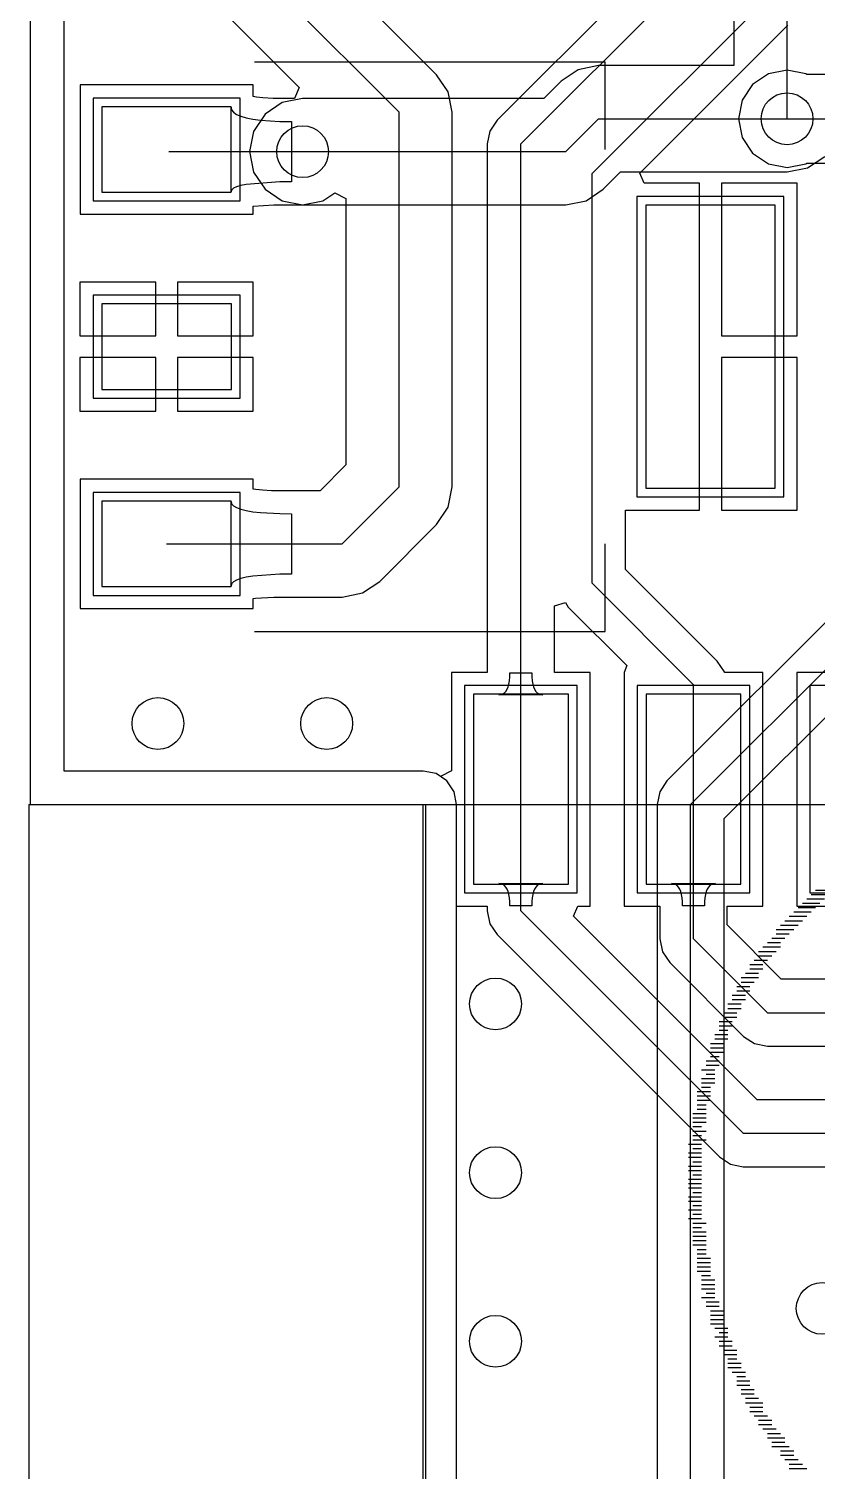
# Model space of a CAD drawing. Header units: millimetres. Extents: x 65.3 to 106.6, y 61.5 to 106.5.
# Drawn here: x 65.28 to 74.41, y 76.7 to 93.42 of the extents above; entities that cross this region are included whole.
import ezdxf

# ---------------------------------------------------------------- set-up
doc = ezdxf.new("R2010")
doc.units = ezdxf.units.MM
for name, color, linetype in [('BottomLayer', 5, 'Continuous'), ('BottomOverlay', 54, 'Continuous'), ('KeepOutLayer', 6, 'Continuous'), ('MultiLayer', 9, 'Continuous'), ('TopLayer', 1, 'Continuous'), ('TopOverlay', 2, 'Continuous'), ('TopPaste', 8, 'Continuous'), ('TopSolder', 216, 'Continuous')]:
    doc.layers.add(name, color=color, linetype=linetype)

# ---------------------------------------------------------------- blocks, each defined once
blk = doc.blocks.new('LM39100_5')
at = {"layer": 'TopLayer'}
for p, q in [((-1.589, 3.824), (-1.589, 2.325)), ((1.691, 3.824), (-1.589, 3.824)), ((1.691, 2.325), (1.691, 3.824)), ((-1.589, 2.325), (1.691, 2.325)), ((-2.731, -2.477), (-2.731, -3.975)), ((-1.74, -2.477), (-2.731, -2.477)), ((-1.74, -3.975), (-1.74, -2.477)), ((-0.444, -2.476), (-0.444, -3.976)), ((0.546, -2.476), (-0.444, -2.476)), ((0.546, -3.976), (0.546, -2.476)), ((1.841, -2.477), (1.841, -3.975)), ((2.832, -2.477), (1.841, -2.477)), ((2.832, -3.975), (2.832, -2.477)), ((-2.731, -3.975), (-1.74, -3.975)), ((-0.444, -3.976), (0.546, -3.976)), ((1.841, -3.975), (2.832, -3.975))]:
    blk.add_line(p, q, dxfattribs=at)
at = {"layer": 'TopOverlay'}
for p, q in [((-3.251, -2.21), (-3.251, 1.854)), ((-2.235, 1.854), (-3.251, 1.854)), ((3.353, 1.854), (2.337, 1.854)), ((3.353, -2.21), (3.353, 1.854))]:
    blk.add_line(p, q, dxfattribs=at)
at = {"layer": 'TopPaste'}
for p, q in [((-1.589, 3.824), (-1.589, 2.325)), ((1.691, 3.824), (-1.589, 3.824)), ((1.691, 2.325), (1.691, 3.824)), ((-1.589, 2.325), (1.691, 2.325)), ((-2.731, -2.477), (-2.731, -3.975)), ((-1.74, -2.477), (-2.731, -2.477)), ((-1.74, -3.975), (-1.74, -2.477)), ((-0.444, -2.476), (-0.444, -3.976)), ((0.546, -2.476), (-0.444, -2.476)), ((0.546, -3.976), (0.546, -2.476)), ((1.841, -2.477), (1.841, -3.975)), ((2.832, -2.477), (1.841, -2.477)), ((2.832, -3.975), (2.832, -2.477)), ((-2.731, -3.975), (-1.74, -3.975)), ((-0.444, -3.976), (0.546, -3.976)), ((1.841, -3.975), (2.832, -3.975))]:
    blk.add_line(p, q, dxfattribs=at)
at = {"layer": 'TopSolder'}
for p, q in [((-1.691, 3.925), (-1.691, 2.223)), ((1.792, 3.925), (-1.691, 3.925)), ((1.792, 2.223), (1.792, 3.925)), ((-1.691, 2.223), (1.792, 2.223)), ((-2.832, -2.375), (-2.832, -4.077)), ((-1.638, -2.375), (-2.832, -2.375)), ((-1.638, -4.077), (-1.638, -2.375)), ((-0.546, -2.374), (-0.546, -4.077)), ((0.647, -2.374), (-0.546, -2.374)), ((0.647, -4.077), (0.647, -2.374)), ((1.74, -2.375), (1.74, -4.077)), ((2.934, -2.375), (1.74, -2.375)), ((2.934, -4.077), (2.934, -2.375)), ((-2.832, -4.077), (-1.638, -4.077)), ((-0.546, -4.077), (0.647, -4.077)), ((1.74, -4.077), (2.934, -4.077))]:
    blk.add_line(p, q, dxfattribs=at)
blk = doc.blocks.new('ESP_07_8')
at = {"layer": 'TopLayer'}
for p, q in [((-0.926, -0.502), (-0.926, -1.602)), ((1.274, -0.502), (-0.926, -0.502)), ((1.274, -1.602), (1.274, -0.502)), ((-0.926, -1.602), (1.274, -1.602)), ((-0.926, -2.502), (-0.926, -3.602)), ((1.274, -2.502), (-0.926, -2.502)), ((1.274, -3.602), (1.274, -2.502)), ((-0.926, -3.602), (1.274, -3.602))]:
    blk.add_line(p, q, dxfattribs=at)
at = {"layer": 'TopOverlay'}
for p, q in [((-0.003, 4.648), (-16.003, 4.648)), ((-0.003, 4.648), (-0.003, -16.552)), ((-16.003, 0.048), (-0.003, 0.048))]:
    blk.add_line(p, q, dxfattribs=at)
at = {"layer": 'TopPaste'}
for p, q in [((-0.926, -0.502), (-0.926, -1.602)), ((1.274, -0.502), (-0.926, -0.502)), ((1.274, -1.602), (1.274, -0.502)), ((-0.926, -1.602), (1.274, -1.602)), ((-0.926, -2.502), (-0.926, -3.602)), ((1.274, -2.502), (-0.926, -2.502)), ((1.274, -3.602), (1.274, -2.502)), ((-0.926, -3.602), (1.274, -3.602))]:
    blk.add_line(p, q, dxfattribs=at)
at = {"layer": 'TopSolder'}
for p, q in [((-1.028, -0.4), (-1.028, -1.703)), ((1.375, -0.4), (-1.028, -0.4)), ((1.375, -1.703), (1.375, -0.4)), ((-1.028, -1.703), (1.375, -1.703)), ((-1.028, -2.4), (-1.028, -3.703)), ((1.375, -2.4), (-1.028, -2.4)), ((1.375, -3.703), (1.375, -2.4)), ((-1.028, -3.703), (1.375, -3.703)), ((-1.028, -4.4), (-1.028, -5.703)), ((1.375, -4.4), (-1.028, -4.4)), ((1.375, -5.703), (1.375, -4.4))]:
    blk.add_line(p, q, dxfattribs=at)

msp = doc.modelspace()

# ---------------------------------------------------------------- linework, layer by layer
at = {"layer": 'BottomLayer'}
for p, q in [((65.69, 84.818), (65.69, 102.159)), ((74.066, 92.38), (74.066, 93.878)), ((73.451, 93.623), (73.451, 92.996)), ((71.882, 92.996), (71.646, 92.949)), ((73.451, 92.996), (71.882, 92.996)), ((71.447, 92.815), (71.246, 92.615)), ((71.646, 92.949), (71.447, 92.815)), ((68.217, 92.568), (68.018, 92.434)), ((68.453, 92.615), (68.217, 92.568)), ((71.246, 92.615), (68.453, 92.615)), ((68.018, 92.434), (67.884, 92.234)), ((71.501, 91.999), (71.882, 92.38)), ((71.882, 92.38), (74.066, 92.38)), ((67.884, 92.234), (67.837, 91.999)), ((67.837, 91.999), (67.884, 91.763)), ((68.453, 91.999), (71.501, 91.999)), ((74.066, 91.764), (74.302, 91.811)), ((74.302, 91.811), (74.502, 91.944)), ((67.884, 91.763), (68.018, 91.563)), ((71.936, 91.563), (72.137, 91.764)), ((72.137, 91.764), (74.066, 91.764)), ((68.018, 91.563), (68.217, 91.43)), ((71.737, 91.43), (71.936, 91.563)), ((68.217, 91.43), (68.453, 91.383)), ((68.453, 91.383), (71.501, 91.383)), ((71.501, 91.383), (71.737, 91.43)), ((74.999, 87.029), (72.674, 84.704)), ((72.949, 84.43), (75.387, 86.868)), ((73.337, 84.269), (75.662, 86.593)), ((69.85, 84.818), (65.69, 84.818)), ((69.999, 84.788), (69.85, 84.818)), ((70.125, 84.704), (69.999, 84.788)), ((70.209, 84.578), (70.125, 84.704)), ((72.674, 84.704), (72.59, 84.578)), ((70.238, 84.43), (70.209, 84.578)), ((72.59, 84.578), (72.56, 84.43)), ((70.238, 68.428), (70.238, 84.43)), ((72.56, 84.43), (72.56, 72.579)), ((72.949, 72.161), (72.949, 84.43)), ((73.337, 72.579), (73.337, 84.269))]:
    msp.add_line(p, q, dxfattribs=at)
for centre in [(74.066, 92.38), (68.453, 91.999), (66.777, 85.369), (68.732, 85.369), (70.688, 82.118), (70.688, 80.162), (74.473, 78.588), (70.688, 78.207)]:
    msp.add_circle(centre, 0.3, dxfattribs=at)
at = {"layer": 'BottomOverlay'}
for p, q in [((74.397, 83.439), (74.651, 83.439)), ((74.244, 83.287), (74.447, 83.287)), ((74.295, 83.337), (74.498, 83.337)), ((74.346, 83.388), (74.549, 83.388)), ((74.092, 83.134), (74.295, 83.134)), ((74.143, 83.185), (74.346, 83.185)), ((74.193, 83.236), (74.397, 83.236)), ((73.939, 82.982), (74.143, 82.982)), ((73.99, 83.033), (74.193, 83.033)), ((74.041, 83.083), (74.244, 83.083)), ((73.787, 82.779), (73.99, 82.779)), ((73.838, 82.829), (73.99, 82.829)), ((73.889, 82.88), (74.041, 82.88)), ((73.939, 82.931), (74.092, 82.931)), ((73.685, 82.626), (73.838, 82.626)), ((73.736, 82.728), (73.939, 82.728)), ((73.736, 82.677), (73.889, 82.677)), ((73.584, 82.474), (73.736, 82.474)), ((73.635, 82.575), (73.787, 82.575)), ((73.635, 82.525), (73.787, 82.525)), ((73.482, 82.321), (73.635, 82.321)), ((73.482, 82.271), (73.635, 82.271)), ((73.533, 82.423), (73.736, 82.423)), ((73.533, 82.372), (73.685, 82.372)), ((73.381, 82.118), (73.533, 82.118)), ((73.431, 82.22), (73.584, 82.22)), ((73.431, 82.169), (73.584, 82.169)), ((73.33, 82.017), (73.482, 82.017)), ((73.33, 81.966), (73.482, 81.966)), ((73.381, 82.067), (73.533, 82.067)), ((73.279, 81.915), (73.431, 81.915)), ((73.279, 81.864), (73.431, 81.864)), ((73.279, 81.813), (73.381, 81.813)), ((73.177, 81.661), (73.33, 81.661)), ((73.177, 81.61), (73.33, 81.61)), ((73.228, 81.763), (73.381, 81.763)), ((73.228, 81.712), (73.381, 81.712)), ((73.127, 81.458), (73.279, 81.458)), ((73.177, 81.559), (73.33, 81.559)), ((73.177, 81.509), (73.279, 81.509)), ((73.076, 81.356), (73.228, 81.356)), ((73.127, 81.407), (73.279, 81.407)), ((73.127, 81.305), (73.228, 81.305)), ((73.025, 81.102), (73.177, 81.102)), ((73.076, 81.255), (73.228, 81.255)), ((73.076, 81.204), (73.228, 81.204)), ((73.076, 81.153), (73.177, 81.153)), ((73.025, 81.051), (73.177, 81.051)), ((73.025, 81.001), (73.177, 81.001)), ((73.025, 80.95), (73.127, 80.95)), ((72.974, 80.848), (73.127, 80.848)), ((72.974, 80.797), (73.127, 80.797)), ((73.025, 80.899), (73.127, 80.899)), ((72.974, 80.747), (73.127, 80.747)), ((72.974, 80.696), (73.076, 80.696)), ((72.974, 80.645), (73.127, 80.645)), ((72.923, 80.493), (73.076, 80.493)), ((72.974, 80.594), (73.076, 80.594)), ((72.974, 80.543), (73.127, 80.543)), ((72.974, 80.442), (73.076, 80.442)), ((72.923, 80.391), (73.076, 80.391)), ((72.923, 80.34), (73.076, 80.34)), ((72.974, 80.289), (73.076, 80.289)), ((72.923, 80.239), (73.076, 80.239)), ((72.923, 80.188), (73.076, 80.188)), ((72.974, 80.137), (73.076, 80.137)), ((72.923, 80.086), (73.076, 80.086)), ((72.923, 80.035), (73.076, 80.035)), ((72.923, 79.985), (73.076, 79.985)), ((72.974, 79.934), (73.076, 79.934)), ((72.923, 79.883), (73.076, 79.883)), ((72.923, 79.832), (73.076, 79.832)), ((72.974, 79.781), (73.076, 79.781)), ((72.923, 79.731), (73.076, 79.731)), ((72.923, 79.629), (73.076, 79.629)), ((72.974, 79.68), (73.076, 79.68)), ((72.974, 79.578), (73.127, 79.578)), ((72.974, 79.527), (73.076, 79.527)), ((72.974, 79.477), (73.127, 79.477)), ((72.974, 79.426), (73.127, 79.426)), ((72.974, 79.375), (73.127, 79.375)), ((72.974, 79.324), (73.127, 79.324)), ((73.025, 79.273), (73.127, 79.273)), ((73.025, 79.223), (73.127, 79.223)), ((73.025, 79.172), (73.177, 79.172)), ((73.025, 79.121), (73.177, 79.121)), ((73.025, 79.07), (73.177, 79.07)), ((73.025, 79.019), (73.177, 79.019)), ((73.076, 78.969), (73.177, 78.969)), ((73.076, 78.918), (73.228, 78.918)), ((73.076, 78.867), (73.228, 78.867)), ((73.076, 78.816), (73.228, 78.816)), ((73.127, 78.765), (73.228, 78.765)), ((73.076, 78.715), (73.228, 78.715)), ((73.127, 78.664), (73.279, 78.664)), ((73.127, 78.613), (73.279, 78.613)), ((73.177, 78.562), (73.33, 78.562)), ((73.177, 78.511), (73.33, 78.511)), ((73.177, 78.461), (73.33, 78.461)), ((73.177, 78.41), (73.33, 78.41)), ((73.228, 78.359), (73.381, 78.359)), ((73.228, 78.257), (73.381, 78.257)), ((73.279, 78.308), (73.381, 78.308)), ((73.279, 78.207), (73.431, 78.207)), ((73.279, 78.156), (73.431, 78.156)), ((73.33, 78.105), (73.482, 78.105)), ((73.33, 78.054), (73.482, 78.054)), ((73.381, 78.003), (73.482, 78.003)), ((73.381, 77.953), (73.533, 77.953)), ((73.381, 77.902), (73.533, 77.902)), ((73.431, 77.851), (73.584, 77.851)), ((73.482, 77.8), (73.584, 77.8)), ((73.482, 77.749), (73.635, 77.749)), ((73.482, 77.699), (73.635, 77.699)), ((73.533, 77.648), (73.685, 77.648)), ((73.533, 77.597), (73.685, 77.597)), ((73.584, 77.546), (73.736, 77.546)), ((73.584, 77.495), (73.787, 77.495)), ((73.635, 77.445), (73.787, 77.445)), ((73.635, 77.394), (73.787, 77.394)), ((73.685, 77.343), (73.838, 77.343)), ((73.736, 77.292), (73.889, 77.292)), ((73.736, 77.241), (73.889, 77.241)), ((73.787, 77.191), (73.939, 77.191)), ((73.838, 77.14), (73.99, 77.14)), ((73.838, 77.089), (74.041, 77.089)), ((73.889, 77.038), (74.041, 77.038)), ((73.889, 76.987), (74.092, 76.987)), ((73.99, 76.937), (74.143, 76.937)), ((73.99, 76.886), (74.143, 76.886)), ((74.041, 76.835), (74.193, 76.835)), ((74.092, 76.784), (74.244, 76.784)), ((74.092, 76.733), (74.295, 76.733))]:
    msp.add_line(p, q, dxfattribs=at)
at = {"layer": 'KeepOutLayer'}
for p, q in [((65.301, 84.43), (65.301, 102.159)), ((65.301, 84.43), (69.85, 84.43)), ((69.85, 68.428), (69.85, 84.43))]:
    msp.add_line(p, q, dxfattribs=at)
at = {"layer": 'MultiLayer'}
for centre in [(74.066, 92.38), (68.453, 91.999), (66.777, 85.369), (68.732, 85.369), (70.688, 82.118), (70.688, 80.162), (74.473, 78.588), (70.688, 78.207)]:
    msp.add_circle(centre, 0.3, dxfattribs=at)
at = {"layer": 'TopLayer'}
for p, q in [((65.69, 84.818), (65.69, 102.159)), ((73.538, 95.194), (70.707, 92.364)), ((70.982, 92.089), (73.812, 94.92)), ((70.006, 92.891), (68.637, 94.26)), ((68.021, 94.005), (69.571, 92.456)), ((71.806, 91.745), (73.914, 93.853)), ((67.586, 93.57), (68.414, 92.742)), ((72.36, 91.75), (74.075, 93.465)), ((70.14, 92.692), (70.006, 92.891)), ((73.85, 92.902), (73.667, 92.779)), ((74.066, 92.945), (73.85, 92.902)), ((74.283, 92.902), (74.066, 92.945)), ((74.295, 92.894), (74.283, 92.902)), ((75.032, 92.894), (74.295, 92.894)), ((67.615, 92.773), (65.875, 92.773)), ((65.875, 92.773), (65.875, 91.275)), ((67.624, 92.775), (67.615, 92.773)), ((67.634, 92.773), (67.624, 92.775)), ((67.881, 92.773), (67.634, 92.773)), ((67.881, 92.639), (67.881, 92.773)), ((67.918, 92.631), (67.881, 92.639)), ((68.414, 92.742), (68.361, 92.615)), ((70.186, 92.456), (70.14, 92.692)), ((73.667, 92.779), (73.545, 92.596)), ((67.624, 91.532), (67.624, 92.516)), ((67.624, 92.516), (67.631, 92.485)), ((67.631, 92.485), (67.652, 92.456)), ((67.992, 92.622), (67.918, 92.631)), ((68.113, 92.615), (67.992, 92.622)), ((68.361, 92.615), (68.113, 92.615)), ((73.545, 92.596), (73.502, 92.38)), ((67.652, 92.456), (67.687, 92.431)), ((67.687, 92.431), (67.736, 92.409)), ((67.736, 92.409), (67.799, 92.391)), ((67.799, 92.391), (67.876, 92.376)), ((67.876, 92.376), (67.967, 92.364)), ((67.967, 92.364), (68.191, 92.35)), ((68.191, 92.35), (68.324, 92.349)), ((68.324, 92.349), (68.324, 91.649)), ((69.571, 88.113), (69.571, 92.456)), ((70.186, 88.113), (70.186, 92.456)), ((70.707, 92.364), (70.623, 92.238)), ((73.502, 92.38), (73.545, 92.164)), ((74.066, 92.38), (75.032, 92.38)), ((70.623, 92.238), (70.593, 92.089)), ((73.545, 92.164), (73.667, 91.98)), ((66.904, 91.999), (68.453, 91.999)), ((70.593, 92.089), (70.593, 85.961)), ((70.982, 84.607), (70.982, 92.089)), ((73.667, 91.98), (73.85, 91.858)), ((73.85, 91.858), (74.066, 91.815)), ((74.066, 91.815), (74.283, 91.858)), ((74.283, 91.858), (74.295, 91.866)), ((74.295, 91.866), (74.819, 91.866)), ((68.191, 91.648), (67.799, 91.62)), ((68.324, 91.649), (68.191, 91.648)), ((71.806, 86.995), (71.806, 91.745)), ((72.409, 91.632), (72.36, 91.75)), ((73.051, 91.632), (72.409, 91.632)), ((73.051, 89.738), (73.051, 91.632)), ((74.182, 91.632), (73.305, 91.632)), ((73.305, 91.632), (73.305, 89.865)), ((74.182, 89.865), (74.182, 91.632)), ((67.631, 91.554), (67.624, 91.532)), ((67.652, 91.574), (67.631, 91.554)), ((67.687, 91.592), (67.652, 91.574)), ((67.736, 91.607), (67.687, 91.592)), ((67.799, 91.62), (67.736, 91.607)), ((68.689, 91.43), (68.828, 91.523)), ((68.828, 91.523), (68.955, 91.455)), ((67.881, 91.366), (68.121, 91.383)), ((67.881, 91.275), (67.881, 91.366)), ((68.121, 91.383), (68.453, 91.383)), ((68.453, 91.383), (68.689, 91.43)), ((68.955, 91.455), (68.955, 88.368)), ((65.875, 91.275), (67.615, 91.275)), ((67.615, 91.275), (67.624, 91.273)), ((67.624, 91.273), (67.634, 91.275)), ((67.634, 91.275), (67.638, 91.275)), ((67.638, 91.275), (67.647, 91.274)), ((67.647, 91.274), (67.65, 91.275)), ((67.65, 91.275), (67.881, 91.275)), ((66.751, 90.487), (65.874, 90.487)), ((65.874, 90.487), (65.874, 89.865)), ((66.751, 89.865), (66.751, 90.487)), ((67.882, 90.487), (67.005, 90.487)), ((67.005, 90.487), (67.005, 89.865)), ((67.882, 89.865), (67.882, 90.487)), ((65.874, 89.865), (66.751, 89.865)), ((67.005, 89.865), (67.882, 89.865)), ((73.305, 89.865), (74.182, 89.865)), ((73.051, 87.844), (73.051, 89.738)), ((66.751, 89.611), (65.874, 89.611)), ((65.874, 89.611), (65.874, 88.989)), ((66.751, 88.989), (66.751, 89.611)), ((67.882, 89.611), (67.005, 89.611)), ((67.005, 89.611), (67.005, 88.989)), ((67.882, 88.989), (67.882, 89.611)), ((74.182, 89.611), (73.305, 89.611)), ((73.305, 89.611), (73.305, 87.844)), ((74.182, 87.844), (74.182, 89.611)), ((65.874, 88.989), (66.751, 88.989)), ((67.005, 88.989), (67.882, 88.989)), ((68.955, 88.368), (68.655, 88.068)), ((67.615, 88.201), (65.875, 88.201)), ((65.875, 88.201), (65.875, 86.703)), ((67.624, 88.203), (67.615, 88.201)), ((67.634, 88.201), (67.624, 88.203)), ((67.881, 88.201), (67.634, 88.201)), ((67.881, 88.087), (67.881, 88.201)), ((67.912, 88.082), (67.881, 88.087)), ((67.988, 88.073), (67.912, 88.082)), ((68.091, 88.068), (67.988, 88.073)), ((68.655, 88.068), (68.091, 88.068)), ((68.91, 87.452), (69.571, 88.113)), ((70.14, 87.877), (70.186, 88.113)), ((70.186, 88.113), (70.186, 88.113)), ((67.624, 86.96), (67.624, 87.944)), ((67.624, 87.944), (67.631, 87.917)), ((67.631, 87.917), (67.652, 87.893)), ((67.652, 87.893), (67.687, 87.872)), ((67.687, 87.872), (67.736, 87.853)), ((67.736, 87.853), (67.799, 87.838)), ((67.799, 87.838), (67.876, 87.825)), ((67.876, 87.825), (67.967, 87.815)), ((67.967, 87.815), (68.191, 87.804)), ((68.191, 87.804), (68.324, 87.802)), ((68.324, 87.802), (68.324, 87.102)), ((70.006, 87.677), (70.14, 87.877)), ((72.194, 87.156), (72.194, 87.844)), ((72.194, 87.844), (73.051, 87.844)), ((73.305, 87.844), (74.182, 87.844)), ((69.346, 87.017), (70.006, 87.677)), ((66.878, 87.452), (68.91, 87.452)), ((73.256, 86.094), (72.194, 87.156)), ((67.631, 86.987), (67.624, 86.96)), ((67.652, 87.011), (67.631, 86.987)), ((67.687, 87.032), (67.652, 87.011)), ((67.736, 87.051), (67.687, 87.032)), ((67.799, 87.067), (67.736, 87.051)), ((67.876, 87.079), (67.799, 87.067)), ((68.191, 87.101), (67.876, 87.079)), ((68.324, 87.102), (68.191, 87.101)), ((69.146, 86.883), (69.346, 87.017)), ((71.806, 86.995), (72.982, 85.819)), ((67.881, 86.818), (67.907, 86.822)), ((67.881, 86.703), (67.881, 86.818)), ((67.907, 86.822), (68.12, 86.836)), ((68.12, 86.836), (68.91, 86.836)), ((68.91, 86.836), (69.146, 86.883)), ((65.875, 86.703), (67.615, 86.703)), ((67.615, 86.703), (67.624, 86.701)), ((67.624, 86.701), (67.634, 86.703)), ((67.634, 86.703), (67.881, 86.703)), ((71.37, 86.732), (71.497, 86.771)), ((71.37, 85.961), (71.37, 86.732)), ((71.497, 86.771), (71.531, 86.72)), ((71.531, 86.72), (72.211, 86.041)), ((70.593, 85.961), (70.178, 85.961)), ((70.178, 85.961), (70.178, 84.822)), ((70.854, 85.91), (70.855, 85.958)), ((70.855, 85.958), (71.109, 85.958)), ((71.109, 85.958), (71.11, 85.91)), ((71.786, 85.961), (71.37, 85.961)), ((71.786, 83.253), (71.786, 85.961)), ((72.211, 86.041), (72.178, 85.961)), ((72.178, 85.961), (72.178, 85.961)), ((72.178, 85.961), (72.178, 83.253)), ((73.341, 85.968), (73.256, 86.094)), ((73.342, 85.961), (73.341, 85.968)), ((73.786, 85.961), (73.342, 85.961)), ((73.786, 83.253), (73.786, 85.961)), ((74.593, 85.961), (74.178, 85.961)), ((74.178, 85.961), (74.178, 83.253)), ((70.823, 85.766), (70.834, 85.794)), ((70.834, 85.794), (70.843, 85.827)), ((70.843, 85.827), (70.85, 85.866)), ((70.85, 85.866), (70.854, 85.91)), ((71.11, 85.91), (71.114, 85.866)), ((71.114, 85.866), (71.12, 85.827)), ((71.12, 85.827), (71.129, 85.794)), ((71.129, 85.794), (71.141, 85.766)), ((72.982, 84.607), (72.982, 85.819)), ((70.728, 85.701), (70.752, 85.704)), ((71.236, 85.701), (70.728, 85.701)), ((70.752, 85.704), (70.774, 85.712)), ((70.774, 85.712), (70.793, 85.724)), ((70.793, 85.724), (70.809, 85.742)), ((70.809, 85.742), (70.823, 85.766)), ((71.141, 85.766), (71.155, 85.742)), ((71.155, 85.742), (71.171, 85.724)), ((71.171, 85.724), (71.19, 85.712)), ((71.19, 85.712), (71.212, 85.704)), ((71.212, 85.704), (71.236, 85.701)), ((69.85, 84.818), (65.69, 84.818)), ((69.999, 84.788), (69.85, 84.818)), ((70.051, 84.754), (69.999, 84.788)), ((70.178, 84.822), (70.051, 84.754)), ((70.982, 83.196), (70.982, 84.607)), ((72.982, 82.873), (72.982, 84.607)), ((70.752, 83.511), (70.728, 83.513)), ((70.728, 83.513), (71.236, 83.513)), ((70.774, 83.503), (70.752, 83.511)), ((70.793, 83.49), (70.774, 83.503)), ((70.809, 83.472), (70.793, 83.49)), ((70.823, 83.449), (70.809, 83.472)), ((70.834, 83.421), (70.823, 83.449)), ((71.141, 83.449), (71.129, 83.421)), ((71.155, 83.472), (71.141, 83.449)), ((71.171, 83.49), (71.155, 83.472)), ((71.19, 83.503), (71.171, 83.49)), ((71.212, 83.511), (71.19, 83.503)), ((71.236, 83.513), (71.212, 83.511)), ((72.752, 83.511), (72.728, 83.513)), ((72.728, 83.513), (73.236, 83.513)), ((72.774, 83.503), (72.752, 83.511)), ((72.793, 83.49), (72.774, 83.503)), ((72.809, 83.472), (72.793, 83.49)), ((72.823, 83.449), (72.809, 83.472)), ((72.834, 83.421), (72.823, 83.449)), ((73.141, 83.449), (73.129, 83.421)), ((73.155, 83.472), (73.141, 83.449)), ((73.171, 83.49), (73.155, 83.472)), ((73.19, 83.503), (73.171, 83.49)), ((73.212, 83.511), (73.19, 83.503)), ((73.236, 83.513), (73.212, 83.511)), ((70.843, 83.388), (70.834, 83.421)), ((70.85, 83.349), (70.843, 83.388)), ((70.854, 83.305), (70.85, 83.349)), ((70.855, 83.256), (70.854, 83.305)), ((71.11, 83.305), (71.109, 83.256)), ((71.114, 83.349), (71.11, 83.305)), ((71.12, 83.388), (71.114, 83.349)), ((71.129, 83.421), (71.12, 83.388)), ((72.843, 83.388), (72.834, 83.421)), ((72.85, 83.349), (72.843, 83.388)), ((72.854, 83.305), (72.85, 83.349)), ((72.855, 83.256), (72.854, 83.305)), ((73.11, 83.305), (73.109, 83.256)), ((73.114, 83.349), (73.11, 83.305)), ((73.12, 83.388), (73.114, 83.349)), ((73.129, 83.421), (73.12, 83.388)), ((70.238, 69.566), (70.238, 83.253)), ((70.238, 83.253), (70.593, 83.253)), ((70.593, 83.253), (70.593, 83.196)), ((70.593, 83.196), (70.623, 83.048)), ((71.109, 83.256), (70.855, 83.256)), ((70.982, 83.196), (73.558, 80.62)), ((71.591, 83.136), (71.64, 83.253)), ((73.719, 81.008), (71.591, 83.136)), ((71.64, 83.253), (71.786, 83.253)), ((72.178, 83.253), (72.593, 83.253)), ((72.593, 83.253), (72.593, 82.873)), ((73.109, 83.256), (72.855, 83.256)), ((73.37, 83.034), (73.37, 83.253)), ((73.37, 83.253), (73.786, 83.253)), ((74.178, 83.253), (75.786, 83.253)), ((70.623, 83.048), (70.707, 82.922)), ((73.999, 82.405), (73.37, 83.034)), ((70.707, 82.922), (73.284, 80.345)), ((72.593, 82.873), (72.623, 82.724)), ((72.982, 82.873), (73.838, 82.017)), ((72.623, 82.724), (72.707, 82.598)), ((72.707, 82.598), (73.563, 81.742)), ((77.612, 82.405), (73.999, 82.405)), ((73.838, 82.017), (78.029, 82.017)), ((73.563, 81.742), (73.689, 81.658)), ((73.689, 81.658), (73.838, 81.628)), ((73.838, 81.628), (77.612, 81.628)), ((78.17, 81.008), (73.719, 81.008)), ((73.558, 80.62), (78.588, 80.62)), ((73.284, 80.345), (73.41, 80.261)), ((73.41, 80.261), (73.558, 80.231)), ((73.558, 80.231), (78.17, 80.231))]:
    msp.add_line(p, q, dxfattribs=at)
for centre in [(74.066, 92.38), (68.453, 91.999), (66.777, 85.369), (68.732, 85.369), (70.688, 82.118), (70.688, 80.162), (74.473, 78.588), (70.688, 78.207)]:
    msp.add_circle(centre, 0.3, dxfattribs=at)

# ---------------------------------------------------------------- block references
for name, p, rotation in [('LM39100_5', (70.104, 89.789), 270), ('ESP_07_8', (69.93, 84.434), 90)]:
    msp.add_blockref(name, p, dxfattribs=dict(rotation=rotation))

doc.saveas('drawing.dxf')
